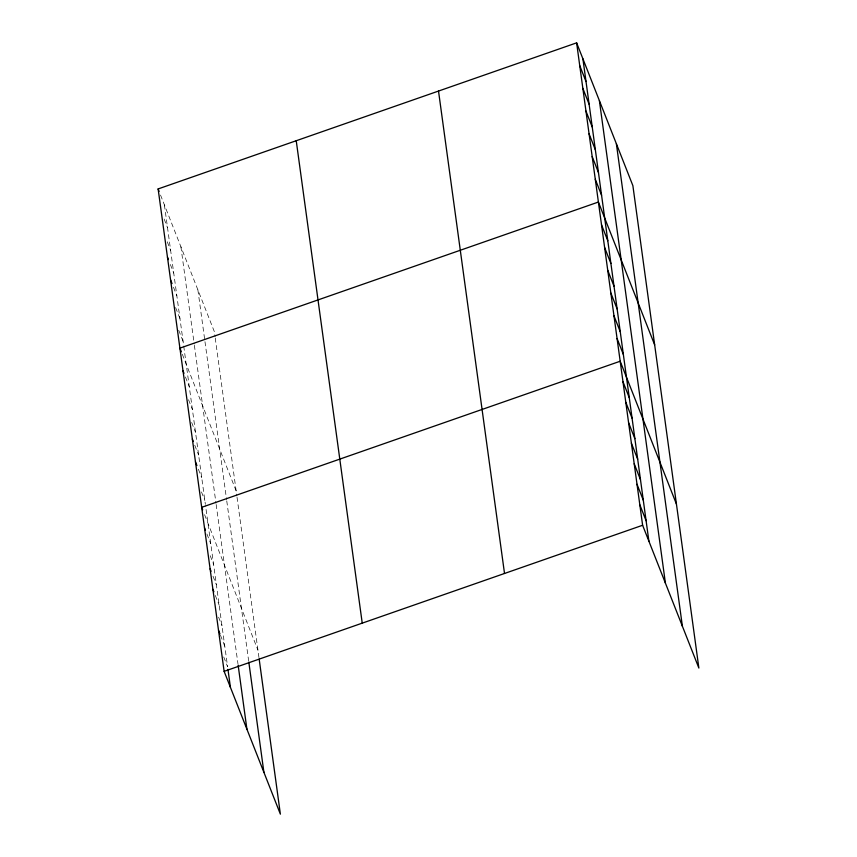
<?xml version="1.0" encoding="UTF-8"?>
<svg xmlns="http://www.w3.org/2000/svg" width="857" height="857" viewBox="0 0 857 857"><rect width="100%" height="100%" fill="white"/><g stroke="black" fill="none" stroke-linecap="round" stroke-linejoin="round"><path stroke-width="0.64" stroke-dasharray="4.29 3.21" d="M160.538 195.064L214.379 331.734L215.064 336.79M164.137 219.028L167.511 227.608M167.244 241.77L170.629 250.351M170.361 264.513L173.735 273.094M173.468 287.256L176.853 295.836M175.61 307.556L179.959 318.579M178.727 330.288L183.066 341.322M182.316 354.262L236.157 490.932M185.433 377.005L189.29 386.807M188.54 399.748L192.407 409.55M191.657 422.49L195.514 432.292M194.764 445.233L198.631 455.035M198.363 469.197L201.738 477.778M201.47 491.939L204.855 500.52M204.587 514.682L257.936 650.131M206.912 533.954L210.768 543.767M210.201 555.69L213.575 564.27M212.997 576.193L216.382 584.763M215.321 595.465L219.188 605.267M218.61 617.19L221.995 625.771M220.453 635.241L224.791 646.274M223.741 656.976L227.598 666.778L205.541 505.576M215.236 338.054L236.853 495.989M237.025 497.253L258.996 657.822M197.881 289.87L204.802 340.411M204.973 341.675L226.58 499.61M226.751 500.874L248.637 660.801M180.891 246.741L194.207 344.021M194.378 345.285L215.985 503.22M216.157 504.484L237.957 663.8M164.405 204.866L205.369 504.312"/><path stroke-width="1.29" d="M259.168 659.097L280.378 814.15L224.127 671.352L158.127 188.936L576.622 42.85L632.873 185.648L698.873 668.064L642.621 525.266L576.622 42.85M224.127 671.352L642.621 525.266M579.728 65.593L586.006 81.522M582.846 88.335L589.113 104.265M585.952 111.078L592.23 127.007M589.07 133.821L595.336 149.75M592.176 156.563L598.454 172.493M595.294 179.306L601.56 195.235M654.652 344.846L598.4 202.048L179.906 348.135L181.352 351.809M601.507 224.791L607.784 240.721M604.624 247.534L610.902 263.463M607.731 270.276L614.008 286.206M610.848 293.019L617.126 308.948M613.955 315.762L620.232 331.691M617.072 338.494L623.35 354.434M676.43 504.045L620.179 361.236L201.684 507.333L202.659 509.776M622.985 381.74L629.263 397.68M625.792 402.244L632.07 418.173M628.599 422.747L634.876 438.677M631.405 443.251L637.683 459.181M634.212 463.755L640.479 479.684M637.019 484.259L643.286 500.188M639.815 504.762L646.092 520.692M158.127 188.936L159.091 191.39M167.458 257.164L168.422 259.617M170.575 279.907L172.021 283.581M183.023 370.877L183.987 373.331M192.354 439.105L193.318 441.548M195.46 461.848L196.917 465.522M204.491 527.826L205.455 530.279M210.104 568.834L211.068 571.287M212.911 589.337L213.875 591.791M218.524 630.345L219.97 634.019M616.376 143.783L682.386 626.199M599.386 100.644L665.396 583.06M582.899 58.779L648.899 541.196M438.516 91.056L504.516 573.472M296.233 140.73L362.232 623.135M248.809 662.086L263.892 772.286M238.128 665.075L246.902 729.146M227.951 669.338L230.404 687.282"/></g></svg>
